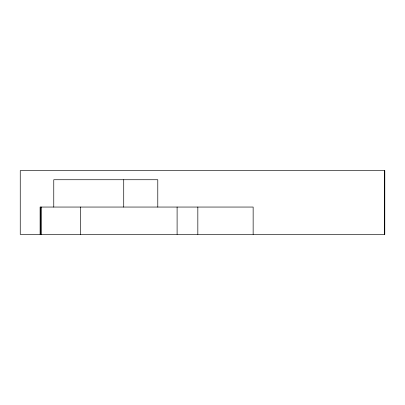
<?xml version="1.0" encoding="UTF-8"?>
<svg xmlns="http://www.w3.org/2000/svg" width="405" height="405" viewBox="0 0 405 405"><rect width="100%" height="100%" fill="white"/><g stroke="black" fill="none" stroke-linecap="round" stroke-linejoin="round"><path stroke-width="0.61" d="M384.72 234.373L384.745 170.626L20.25 170.626L20.25 234.373L384.75 234.373L384.75 170.626M253.145 234.373L253.145 207.051L40.105 207.051L40.105 234.373M197.832 207.051L197.832 234.373M177.101 207.051L177.101 234.373M157.783 207.051L157.783 179.734L53.764 179.734L53.764 207.051M123.722 179.734L123.722 207.051M80.605 207.051L80.605 234.373M41.563 207.051L41.563 234.373M40.444 207.051L40.444 234.373"/></g></svg>
